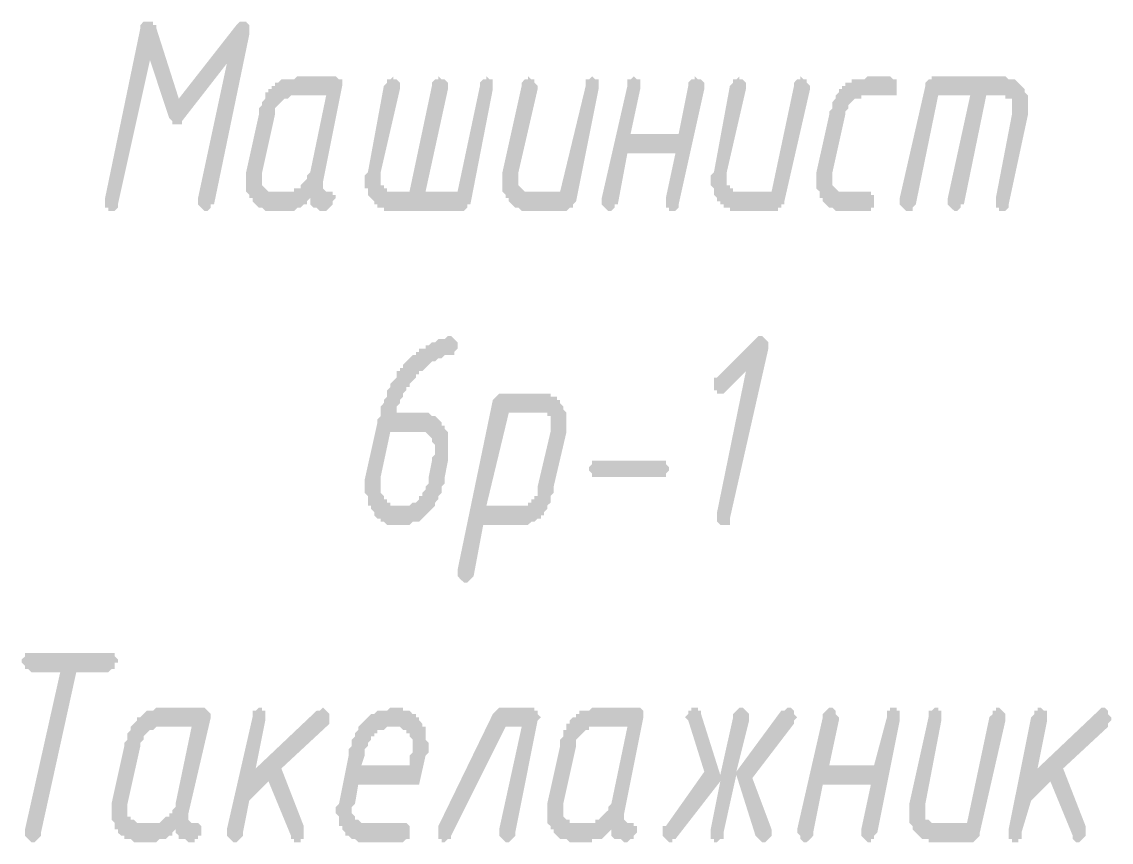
# Model space of a CAD drawing. Header units: millimetres. Extents: x 2279 to 5236, y 896 to 2828.
# Drawn here: x 5089.71 to 5104.11, y 1854.13 to 1864.97 of the extents above; entities that cross this region are included whole.
import ezdxf

# ---------------------------------------------------------------- set-up
doc = ezdxf.new("R2010")
doc.units = ezdxf.units.MM
doc.layers.add('PDF _!!ТОНКАЯ', color=7, linetype='Continuous')

msp = doc.modelspace()

# ---------------------------------------------------------------- hatches: boundary and pattern name
at = {"layer": 'PDF _!!ТОНКАЯ', "transparency": 33554559}
for points in [[(5091.408, 1864.463), (5090.984, 1862.557), (5090.984, 1862.557), (5090.984, 1862.515), (5090.942, 1862.473), (5090.942, 1862.473), (5090.9, 1862.473), (5090.857, 1862.473), (5090.857, 1862.515), (5090.815, 1862.515), (5090.815, 1862.557), (5090.815, 1862.6), (5090.815, 1862.6), (5090.815, 1862.642), (5090.815, 1862.642), (5091.281, 1864.886), (5091.281, 1864.928), (5091.323, 1864.971), (5091.323, 1864.971), (5091.365, 1864.971), (5091.365, 1864.971), (5091.408, 1864.971), (5091.45, 1864.971), (5091.45, 1864.928), (5091.492, 1864.928), (5091.492, 1864.886), (5091.789, 1863.955), (5092.551, 1864.928), (5092.593, 1864.971), (5092.593, 1864.971), (5092.636, 1864.971), (5092.678, 1864.971), (5092.678, 1864.971), (5092.72, 1864.928), (5092.72, 1864.928), (5092.72, 1864.886), (5092.72, 1864.844), (5092.72, 1864.801), (5092.72, 1864.801), (5092.254, 1862.557), (5092.212, 1862.557), (5092.212, 1862.515), (5092.17, 1862.473), (5092.17, 1862.473), (5092.127, 1862.473), (5092.127, 1862.473), (5092.085, 1862.515), (5092.085, 1862.515), (5092.043, 1862.557), (5092.043, 1862.6), (5092.043, 1862.6), (5092.043, 1862.642), (5092.043, 1862.642), (5092.424, 1864.42), (5091.831, 1863.658), (5091.831, 1863.616), (5091.789, 1863.616), (5091.746, 1863.616), (5091.746, 1863.616), (5091.704, 1863.616), (5091.704, 1863.658), (5091.662, 1863.7)], [(5095.641, 1862.557), (5095.599, 1862.557), (5095.599, 1862.515), (5095.599, 1862.515), (5095.557, 1862.473), (5095.557, 1862.473), (5095.514, 1862.473), (5094.583, 1862.473), (5094.541, 1862.473), (5094.498, 1862.473), (5094.498, 1862.515), (5094.456, 1862.515), (5094.414, 1862.515), (5094.414, 1862.557), (5094.371, 1862.557), (5094.371, 1862.6), (5094.371, 1862.6), (5094.329, 1862.642), (5094.329, 1862.642), (5094.287, 1862.684), (5094.287, 1862.727), (5094.287, 1862.769), (5094.244, 1862.769), (5094.244, 1862.811), (5094.244, 1862.854), (5094.244, 1862.896), (5094.244, 1862.896), (5094.244, 1862.938), (5094.287, 1862.981), (5094.498, 1864.124), (5094.541, 1864.166), (5094.541, 1864.209), (5094.583, 1864.209), (5094.583, 1864.209), (5094.625, 1864.251), (5094.625, 1864.209), (5094.668, 1864.209), (5094.668, 1864.209), (5094.71, 1864.166), (5094.71, 1864.124), (5094.71, 1864.124), (5094.71, 1864.082), (5094.71, 1864.082), (5094.456, 1862.981), (5094.456, 1862.938), (5094.456, 1862.896), (5094.456, 1862.896), (5094.456, 1862.854), (5094.456, 1862.811), (5094.498, 1862.811), (5094.498, 1862.769), (5094.541, 1862.769), (5094.541, 1862.727), (5094.583, 1862.727), (5094.625, 1862.727), (5094.625, 1862.727), (5094.837, 1862.727), (5095.133, 1864.124), (5095.133, 1864.166), (5095.176, 1864.209), (5095.176, 1864.209), (5095.218, 1864.209), (5095.218, 1864.251), (5095.26, 1864.209), (5095.303, 1864.209), (5095.303, 1864.209), (5095.345, 1864.166), (5095.345, 1864.124), (5095.345, 1864.124), (5095.345, 1864.082), (5095.345, 1864.082), (5095.049, 1862.727), (5095.472, 1862.727), (5095.768, 1864.124), (5095.768, 1864.166), (5095.811, 1864.209), (5095.811, 1864.209), (5095.853, 1864.209), (5095.853, 1864.251), (5095.895, 1864.209), (5095.895, 1864.209), (5095.938, 1864.209), (5095.938, 1864.166), (5095.938, 1864.124), (5095.938, 1864.124), (5095.938, 1864.082), (5095.938, 1864.082)], [(5097.165, 1864.124), (5097.165, 1864.166), (5097.165, 1864.209), (5097.208, 1864.209), (5097.208, 1864.209), (5097.25, 1864.251), (5097.292, 1864.209), (5097.292, 1864.209), (5097.335, 1864.209), (5097.335, 1864.166), (5097.335, 1864.124), (5097.335, 1864.124), (5097.335, 1864.082), (5097.335, 1864.082), (5097.038, 1862.6), (5096.996, 1862.557), (5096.996, 1862.557), (5096.996, 1862.515), (5096.954, 1862.515), (5096.911, 1862.473), (5096.911, 1862.473), (5096.911, 1862.473), (5096.361, 1862.473), (5096.361, 1862.473), (5096.319, 1862.473), (5096.276, 1862.515), (5096.276, 1862.515), (5096.234, 1862.515), (5096.192, 1862.557), (5096.192, 1862.557), (5096.149, 1862.6), (5096.149, 1862.6), (5096.149, 1862.642), (5096.107, 1862.642), (5096.107, 1862.684), (5096.065, 1862.727), (5096.065, 1862.769), (5096.065, 1862.811), (5096.065, 1862.811), (5096.065, 1862.854), (5096.065, 1862.896), (5096.065, 1862.896), (5096.065, 1862.938), (5096.065, 1862.981), (5096.319, 1864.124), (5096.319, 1864.166), (5096.361, 1864.209), (5096.361, 1864.209), (5096.403, 1864.209), (5096.403, 1864.251), (5096.446, 1864.209), (5096.488, 1864.209), (5096.488, 1864.209), (5096.488, 1864.166), (5096.53, 1864.124), (5096.53, 1864.124), (5096.53, 1864.082), (5096.53, 1864.082), (5096.276, 1862.981), (5096.276, 1862.938), (5096.276, 1862.896), (5096.276, 1862.896), (5096.276, 1862.854), (5096.276, 1862.811), (5096.276, 1862.811), (5096.319, 1862.769), (5096.319, 1862.769), (5096.361, 1862.727), (5096.361, 1862.727), (5096.403, 1862.727), (5096.446, 1862.727), (5096.827, 1862.727)], [(5098.351, 1863.235), (5097.716, 1863.235), (5097.589, 1862.557), (5097.546, 1862.557), (5097.546, 1862.515), (5097.504, 1862.473), (5097.504, 1862.473), (5097.462, 1862.473), (5097.462, 1862.473), (5097.419, 1862.515), (5097.419, 1862.515), (5097.377, 1862.557), (5097.377, 1862.6), (5097.377, 1862.6), (5097.377, 1862.642), (5097.377, 1862.642), (5097.716, 1864.124), (5097.716, 1864.166), (5097.716, 1864.209), (5097.758, 1864.209), (5097.758, 1864.209), (5097.8, 1864.251), (5097.843, 1864.209), (5097.843, 1864.209), (5097.885, 1864.209), (5097.885, 1864.166), (5097.885, 1864.124), (5097.885, 1864.124), (5097.885, 1864.082), (5097.885, 1864.082), (5097.758, 1863.489), (5098.393, 1863.489), (5098.52, 1864.124), (5098.52, 1864.166), (5098.562, 1864.209), (5098.562, 1864.209), (5098.605, 1864.209), (5098.605, 1864.251), (5098.647, 1864.209), (5098.689, 1864.209), (5098.689, 1864.209), (5098.732, 1864.166), (5098.732, 1864.124), (5098.732, 1864.124), (5098.732, 1864.082), (5098.732, 1864.082), (5098.393, 1862.557), (5098.393, 1862.557), (5098.393, 1862.515), (5098.351, 1862.473), (5098.308, 1862.473), (5098.308, 1862.473), (5098.266, 1862.473), (5098.266, 1862.515), (5098.224, 1862.515), (5098.224, 1862.557), (5098.224, 1862.6), (5098.224, 1862.6), (5098.224, 1862.642), (5098.224, 1862.642)], [(5099.917, 1864.124), (5099.917, 1864.166), (5099.959, 1864.209), (5099.959, 1864.209), (5100.002, 1864.209), (5100.002, 1864.251), (5100.044, 1864.209), (5100.086, 1864.209), (5100.086, 1864.209), (5100.086, 1864.166), (5100.129, 1864.124), (5100.129, 1864.124), (5100.129, 1864.082), (5100.129, 1864.082), (5099.79, 1862.6), (5099.79, 1862.557), (5099.748, 1862.557), (5099.748, 1862.515), (5099.705, 1862.515), (5099.705, 1862.473), (5099.663, 1862.473), (5099.663, 1862.473), (5099.155, 1862.473), (5099.113, 1862.473), (5099.07, 1862.473), (5099.07, 1862.515), (5099.028, 1862.515), (5098.986, 1862.515), (5098.986, 1862.557), (5098.943, 1862.557), (5098.943, 1862.6), (5098.901, 1862.6), (5098.901, 1862.642), (5098.901, 1862.642), (5098.859, 1862.684), (5098.859, 1862.727), (5098.859, 1862.769), (5098.816, 1862.811), (5098.816, 1862.811), (5098.816, 1862.854), (5098.816, 1862.896), (5098.816, 1862.896), (5098.816, 1862.938), (5098.859, 1862.981), (5099.07, 1864.124), (5099.113, 1864.166), (5099.113, 1864.209), (5099.155, 1864.209), (5099.155, 1864.209), (5099.197, 1864.251), (5099.197, 1864.209), (5099.24, 1864.209), (5099.24, 1864.209), (5099.282, 1864.166), (5099.282, 1864.124), (5099.282, 1864.124), (5099.282, 1864.082), (5099.282, 1864.082), (5099.028, 1862.981), (5099.028, 1862.938), (5099.028, 1862.896), (5099.028, 1862.896), (5099.028, 1862.854), (5099.028, 1862.811), (5099.07, 1862.811), (5099.07, 1862.769), (5099.113, 1862.769), (5099.113, 1862.727), (5099.155, 1862.727), (5099.197, 1862.727), (5099.197, 1862.727), (5099.621, 1862.727)], [(5100.848, 1862.473), (5100.51, 1862.473), (5100.51, 1862.473), (5100.467, 1862.473), (5100.425, 1862.515), (5100.425, 1862.515), (5100.383, 1862.515), (5100.34, 1862.557), (5100.34, 1862.557), (5100.298, 1862.6), (5100.298, 1862.6), (5100.298, 1862.642), (5100.256, 1862.642), (5100.256, 1862.684), (5100.256, 1862.727), (5100.213, 1862.769), (5100.213, 1862.811), (5100.213, 1862.811), (5100.213, 1862.854), (5100.213, 1862.896), (5100.213, 1862.896), (5100.213, 1862.938), (5100.213, 1862.981), (5100.383, 1863.743), (5100.383, 1863.785), (5100.425, 1863.828), (5100.425, 1863.87), (5100.425, 1863.912), (5100.425, 1863.912), (5100.467, 1863.955), (5100.467, 1863.997), (5100.51, 1864.039), (5100.51, 1864.039), (5100.51, 1864.082), (5100.552, 1864.082), (5100.552, 1864.124), (5100.552, 1864.124), (5100.594, 1864.124), (5100.594, 1864.166), (5100.637, 1864.166), (5100.679, 1864.166), (5100.679, 1864.209), (5100.721, 1864.209), (5100.764, 1864.209), (5100.764, 1864.209), (5100.806, 1864.209), (5100.848, 1864.209), (5100.891, 1864.251), (5100.891, 1864.251), (5101.187, 1864.251), (5101.229, 1864.209), (5101.229, 1864.209), (5101.272, 1864.209), (5101.272, 1864.166), (5101.272, 1864.124), (5101.272, 1864.124), (5101.272, 1864.082), (5101.272, 1864.039), (5101.272, 1863.997), (5101.229, 1863.997), (5101.229, 1863.997), (5101.187, 1863.997), (5100.848, 1863.997), (5100.806, 1863.997), (5100.806, 1863.955), (5100.764, 1863.955), (5100.721, 1863.955), (5100.721, 1863.955), (5100.679, 1863.912), (5100.679, 1863.912), (5100.637, 1863.87), (5100.637, 1863.87), (5100.637, 1863.828), (5100.594, 1863.785), (5100.594, 1863.743), (5100.594, 1863.743), (5100.425, 1862.981), (5100.425, 1862.938), (5100.425, 1862.896), (5100.425, 1862.896), (5100.425, 1862.854), (5100.425, 1862.811), (5100.425, 1862.811), (5100.467, 1862.769), (5100.467, 1862.769), (5100.51, 1862.727), (5100.51, 1862.727), (5100.552, 1862.727), (5100.594, 1862.727), (5100.848, 1862.727), (5100.891, 1862.727), (5100.933, 1862.727), (5100.933, 1862.684), (5100.975, 1862.684), (5100.975, 1862.642), (5100.975, 1862.6), (5100.975, 1862.557), (5100.975, 1862.515), (5100.933, 1862.515), (5100.933, 1862.473), (5100.891, 1862.473), (5100.848, 1862.473)], [(5101.653, 1864.124), (5101.653, 1864.166), (5101.695, 1864.209), (5101.695, 1864.209), (5101.737, 1864.209), (5101.737, 1864.251), (5102.711, 1864.251), (5102.753, 1864.209), (5102.753, 1864.209), (5102.796, 1864.209), (5102.838, 1864.209), (5102.838, 1864.209), (5102.881, 1864.166), (5102.881, 1864.166), (5102.923, 1864.124), (5102.923, 1864.124), (5102.965, 1864.082), (5102.965, 1864.039), (5102.965, 1864.039), (5103.008, 1863.997), (5103.008, 1863.955), (5103.008, 1863.912), (5103.008, 1863.87), (5103.008, 1863.828), (5103.008, 1863.828), (5103.008, 1863.785), (5103.008, 1863.743), (5103.008, 1863.743), (5102.753, 1862.557), (5102.753, 1862.557), (5102.753, 1862.515), (5102.711, 1862.473), (5102.669, 1862.473), (5102.669, 1862.473), (5102.626, 1862.473), (5102.626, 1862.515), (5102.584, 1862.515), (5102.584, 1862.557), (5102.584, 1862.6), (5102.584, 1862.6), (5102.584, 1862.642), (5102.584, 1862.642), (5102.796, 1863.743), (5102.796, 1863.785), (5102.796, 1863.828), (5102.796, 1863.828), (5102.796, 1863.87), (5102.796, 1863.87), (5102.796, 1863.912), (5102.796, 1863.955), (5102.753, 1863.955), (5102.711, 1863.955), (5102.711, 1863.997), (5102.669, 1863.997), (5102.669, 1863.997), (5102.457, 1863.997), (5102.161, 1862.557), (5102.118, 1862.557), (5102.118, 1862.515), (5102.076, 1862.473), (5102.076, 1862.473), (5102.034, 1862.473), (5102.034, 1862.473), (5101.991, 1862.515), (5101.991, 1862.515), (5101.949, 1862.557), (5101.949, 1862.6), (5101.949, 1862.6), (5101.949, 1862.642), (5101.949, 1862.642), (5102.245, 1863.997), (5101.822, 1863.997), (5101.526, 1862.557), (5101.526, 1862.557), (5101.483, 1862.515), (5101.483, 1862.473), (5101.441, 1862.473), (5101.441, 1862.473), (5101.399, 1862.473), (5101.356, 1862.515), (5101.356, 1862.515), (5101.314, 1862.557), (5101.314, 1862.6), (5101.314, 1862.6), (5101.314, 1862.642), (5101.314, 1862.642)], [(5099.282, 1860.356), (5099.028, 1860.102), (5098.986, 1860.06), (5098.943, 1860.06), (5098.943, 1860.06), (5098.901, 1860.06), (5098.901, 1860.102), (5098.859, 1860.102), (5098.859, 1860.144), (5098.859, 1860.187), (5098.859, 1860.187), (5098.859, 1860.229), (5098.859, 1860.271), (5098.901, 1860.271), (5099.409, 1860.779), (5099.451, 1860.822), (5099.451, 1860.822), (5099.451, 1860.822), (5099.494, 1860.822), (5099.536, 1860.779), (5099.536, 1860.779), (5099.578, 1860.737), (5099.578, 1860.737), (5099.578, 1860.695), (5099.578, 1860.652), (5099.578, 1860.652), (5099.07, 1858.409), (5099.07, 1858.366), (5099.07, 1858.324), (5099.028, 1858.324), (5098.986, 1858.324), (5098.986, 1858.324), (5098.943, 1858.324), (5098.943, 1858.324), (5098.901, 1858.366), (5098.901, 1858.366), (5098.901, 1858.409), (5098.901, 1858.451), (5098.901, 1858.493), (5098.901, 1858.493)], [(5098.139, 1858.959), (5097.335, 1858.959), (5097.292, 1858.959), (5097.25, 1858.959), (5097.25, 1858.959), (5097.25, 1859.001), (5097.208, 1859.044), (5097.208, 1859.044), (5097.208, 1859.086), (5097.25, 1859.128), (5097.25, 1859.171), (5097.292, 1859.171), (5097.292, 1859.171), (5097.335, 1859.171), (5098.139, 1859.171), (5098.181, 1859.171), (5098.224, 1859.171), (5098.224, 1859.171), (5098.224, 1859.128), (5098.266, 1859.086), (5098.266, 1859.044), (5098.266, 1859.044), (5098.224, 1859.001), (5098.224, 1858.959), (5098.224, 1858.959), (5098.181, 1858.959), (5098.139, 1858.959)], [(5090.434, 1856.377), (5089.968, 1854.26), (5089.968, 1854.218), (5089.926, 1854.175), (5089.926, 1854.175), (5089.884, 1854.133), (5089.884, 1854.133), (5089.841, 1854.133), (5089.799, 1854.175), (5089.799, 1854.175), (5089.757, 1854.218), (5089.757, 1854.26), (5089.757, 1854.26), (5089.757, 1854.302), (5089.757, 1854.302), (5090.222, 1856.377), (5089.841, 1856.377), (5089.799, 1856.419), (5089.757, 1856.419), (5089.757, 1856.419), (5089.757, 1856.461), (5089.714, 1856.504), (5089.714, 1856.504), (5089.714, 1856.546), (5089.757, 1856.588), (5089.757, 1856.631), (5089.757, 1856.631), (5089.799, 1856.631), (5089.841, 1856.631), (5090.857, 1856.631), (5090.9, 1856.631), (5090.942, 1856.631), (5090.942, 1856.631), (5090.942, 1856.588), (5090.984, 1856.546), (5090.984, 1856.504), (5090.942, 1856.504), (5090.942, 1856.461), (5090.942, 1856.419), (5090.9, 1856.419), (5090.9, 1856.419), (5090.857, 1856.377)], [(5092.974, 1854.937), (5092.72, 1854.683), (5092.636, 1854.26), (5092.636, 1854.218), (5092.593, 1854.175), (5092.593, 1854.175), (5092.551, 1854.133), (5092.551, 1854.133), (5092.509, 1854.133), (5092.466, 1854.175), (5092.466, 1854.175), (5092.424, 1854.218), (5092.424, 1854.26), (5092.424, 1854.26), (5092.424, 1854.302), (5092.424, 1854.302), (5092.763, 1855.784), (5092.763, 1855.826), (5092.763, 1855.869), (5092.805, 1855.869), (5092.847, 1855.911), (5092.847, 1855.911), (5092.89, 1855.911), (5092.89, 1855.869), (5092.932, 1855.869), (5092.932, 1855.826), (5092.932, 1855.826), (5092.932, 1855.784), (5092.932, 1855.742), (5092.932, 1855.742), (5092.805, 1855.107), (5093.609, 1855.869), (5093.652, 1855.869), (5093.694, 1855.911), (5093.694, 1855.911), (5093.694, 1855.911), (5093.736, 1855.869), (5093.736, 1855.869), (5093.779, 1855.826), (5093.779, 1855.784), (5093.779, 1855.784), (5093.779, 1855.742), (5093.779, 1855.699), (5093.736, 1855.657), (5093.736, 1855.657), (5093.144, 1855.107), (5093.44, 1854.345), (5093.44, 1854.302), (5093.44, 1854.26), (5093.44, 1854.218), (5093.44, 1854.218), (5093.44, 1854.175), (5093.398, 1854.175), (5093.398, 1854.133), (5093.355, 1854.133), (5093.313, 1854.133), (5093.313, 1854.175), (5093.271, 1854.175), (5093.271, 1854.218)], [(5096.446, 1855.911), (5096.488, 1855.911), (5096.488, 1855.869), (5096.53, 1855.869), (5096.53, 1855.826), (5096.53, 1855.826), (5096.573, 1855.784), (5096.53, 1855.742), (5096.53, 1855.742), (5096.234, 1854.26), (5096.234, 1854.218), (5096.192, 1854.175), (5096.192, 1854.175), (5096.149, 1854.133), (5096.149, 1854.133), (5096.107, 1854.133), (5096.065, 1854.175), (5096.065, 1854.175), (5096.022, 1854.218), (5096.022, 1854.26), (5096.022, 1854.26), (5096.022, 1854.302), (5096.022, 1854.302), (5096.319, 1855.657), (5096.107, 1855.657), (5095.387, 1854.218), (5095.387, 1854.175), (5095.345, 1854.175), (5095.303, 1854.133), (5095.303, 1854.133), (5095.26, 1854.133), (5095.26, 1854.175), (5095.218, 1854.175), (5095.218, 1854.218), (5095.218, 1854.218), (5095.218, 1854.26), (5095.218, 1854.302), (5095.218, 1854.345), (5095.938, 1855.826), (5095.98, 1855.869), (5095.98, 1855.869), (5096.022, 1855.911), (5096.022, 1855.911)], [(5099.155, 1855.022), (5098.986, 1854.26), (5098.986, 1854.218), (5098.986, 1854.175), (5098.943, 1854.175), (5098.901, 1854.133), (5098.901, 1854.133), (5098.859, 1854.133), (5098.859, 1854.175), (5098.816, 1854.175), (5098.816, 1854.218), (5098.816, 1854.26), (5098.816, 1854.26), (5098.816, 1854.302), (5098.816, 1854.302), (5098.943, 1854.937), (5098.351, 1854.175), (5098.308, 1854.175), (5098.308, 1854.133), (5098.266, 1854.133), (5098.266, 1854.133), (5098.224, 1854.175), (5098.224, 1854.175), (5098.181, 1854.218), (5098.181, 1854.26), (5098.181, 1854.26), (5098.181, 1854.302), (5098.181, 1854.345), (5098.224, 1854.345), (5098.732, 1855.064), (5098.52, 1855.742), (5098.52, 1855.742), (5098.478, 1855.784), (5098.52, 1855.826), (5098.52, 1855.826), (5098.52, 1855.869), (5098.562, 1855.869), (5098.562, 1855.911), (5098.605, 1855.911), (5098.647, 1855.911), (5098.647, 1855.869), (5098.689, 1855.869), (5098.689, 1855.826), (5098.689, 1855.826), (5098.943, 1855.022), (5099.113, 1855.784), (5099.113, 1855.826), (5099.155, 1855.869), (5099.155, 1855.869), (5099.197, 1855.911), (5099.197, 1855.911), (5099.24, 1855.911), (5099.282, 1855.869), (5099.282, 1855.869), (5099.324, 1855.826), (5099.324, 1855.826), (5099.324, 1855.784), (5099.324, 1855.742), (5099.324, 1855.742), (5099.155, 1855.064), (5099.748, 1855.869), (5099.79, 1855.869), (5099.832, 1855.911), (5099.832, 1855.911), (5099.875, 1855.911), (5099.917, 1855.869), (5099.917, 1855.869), (5099.917, 1855.826), (5099.959, 1855.784), (5099.959, 1855.784), (5099.917, 1855.742), (5099.917, 1855.699), (5099.917, 1855.699), (5099.367, 1854.98), (5099.621, 1854.302), (5099.621, 1854.302), (5099.621, 1854.26), (5099.621, 1854.218), (5099.621, 1854.218), (5099.578, 1854.175), (5099.578, 1854.175), (5099.536, 1854.133), (5099.536, 1854.133), (5099.494, 1854.133), (5099.451, 1854.175), (5099.451, 1854.175), (5099.409, 1854.218), (5099.409, 1854.218)], [(5100.933, 1854.895), (5100.298, 1854.895), (5100.171, 1854.26), (5100.171, 1854.218), (5100.129, 1854.175), (5100.129, 1854.175), (5100.086, 1854.133), (5100.086, 1854.133), (5100.044, 1854.133), (5100.002, 1854.175), (5100.002, 1854.175), (5100.002, 1854.218), (5099.959, 1854.26), (5099.959, 1854.26), (5099.959, 1854.302), (5099.959, 1854.302), (5100.298, 1855.784), (5100.298, 1855.826), (5100.34, 1855.869), (5100.34, 1855.869), (5100.383, 1855.911), (5100.383, 1855.911), (5100.425, 1855.911), (5100.467, 1855.869), (5100.467, 1855.869), (5100.467, 1855.826), (5100.51, 1855.784), (5100.51, 1855.784), (5100.51, 1855.742), (5100.51, 1855.742), (5100.383, 1855.149), (5100.975, 1855.149), (5101.145, 1855.784), (5101.145, 1855.826), (5101.145, 1855.869), (5101.187, 1855.869), (5101.187, 1855.911), (5101.229, 1855.911), (5101.272, 1855.911), (5101.272, 1855.869), (5101.314, 1855.869), (5101.314, 1855.826), (5101.314, 1855.826), (5101.314, 1855.784), (5101.314, 1855.742), (5101.314, 1855.742), (5101.018, 1854.26), (5100.975, 1854.218), (5100.975, 1854.175), (5100.933, 1854.175), (5100.933, 1854.133), (5100.891, 1854.133), (5100.891, 1854.133), (5100.848, 1854.175), (5100.848, 1854.175), (5100.806, 1854.218), (5100.806, 1854.26), (5100.806, 1854.26), (5100.806, 1854.302), (5100.806, 1854.302)], [(5102.499, 1855.784), (5102.542, 1855.826), (5102.542, 1855.869), (5102.584, 1855.869), (5102.584, 1855.911), (5102.626, 1855.911), (5102.626, 1855.911), (5102.669, 1855.869), (5102.669, 1855.869), (5102.711, 1855.826), (5102.711, 1855.826), (5102.711, 1855.784), (5102.711, 1855.742), (5102.711, 1855.742), (5102.372, 1854.26), (5102.372, 1854.218), (5102.372, 1854.218), (5102.33, 1854.175), (5102.33, 1854.175), (5102.288, 1854.133), (5102.245, 1854.133), (5102.245, 1854.133), (5101.737, 1854.133), (5101.695, 1854.133), (5101.695, 1854.175), (5101.653, 1854.175), (5101.61, 1854.175), (5101.61, 1854.175), (5101.568, 1854.218), (5101.568, 1854.218), (5101.526, 1854.26), (5101.526, 1854.26), (5101.483, 1854.302), (5101.483, 1854.345), (5101.483, 1854.345), (5101.441, 1854.387), (5101.441, 1854.429), (5101.441, 1854.472), (5101.441, 1854.514), (5101.441, 1854.514), (5101.441, 1854.556), (5101.441, 1854.599), (5101.441, 1854.641), (5101.441, 1854.641), (5101.695, 1855.784), (5101.695, 1855.826), (5101.695, 1855.869), (5101.737, 1855.869), (5101.78, 1855.911), (5101.78, 1855.911), (5101.822, 1855.911), (5101.822, 1855.869), (5101.864, 1855.869), (5101.864, 1855.826), (5101.864, 1855.826), (5101.864, 1855.784), (5101.864, 1855.742), (5101.864, 1855.742), (5101.653, 1854.641), (5101.653, 1854.599), (5101.653, 1854.556), (5101.653, 1854.556), (5101.653, 1854.514), (5101.653, 1854.472), (5101.653, 1854.472), (5101.653, 1854.429), (5101.695, 1854.429), (5101.695, 1854.429), (5101.737, 1854.387), (5101.78, 1854.387), (5101.78, 1854.387), (5102.203, 1854.387)], [(5103.304, 1854.937), (5103.05, 1854.683), (5102.923, 1854.26), (5102.923, 1854.218), (5102.923, 1854.175), (5102.881, 1854.175), (5102.881, 1854.133), (5102.838, 1854.133), (5102.796, 1854.133), (5102.796, 1854.175), (5102.753, 1854.175), (5102.753, 1854.218), (5102.753, 1854.26), (5102.753, 1854.26), (5102.753, 1854.302), (5102.753, 1854.302), (5103.05, 1855.784), (5103.092, 1855.826), (5103.092, 1855.869), (5103.135, 1855.869), (5103.135, 1855.911), (5103.177, 1855.911), (5103.177, 1855.911), (5103.219, 1855.869), (5103.262, 1855.869), (5103.262, 1855.826), (5103.262, 1855.826), (5103.262, 1855.784), (5103.262, 1855.742), (5103.262, 1855.742), (5103.135, 1855.107), (5103.939, 1855.869), (5103.939, 1855.869), (5103.981, 1855.911), (5103.981, 1855.911), (5104.024, 1855.911), (5104.066, 1855.869), (5104.066, 1855.869), (5104.066, 1855.826), (5104.108, 1855.784), (5104.108, 1855.784), (5104.108, 1855.742), (5104.066, 1855.699), (5104.066, 1855.657), (5104.066, 1855.657), (5103.473, 1855.107), (5103.77, 1854.345), (5103.77, 1854.302), (5103.77, 1854.26), (5103.77, 1854.218), (5103.77, 1854.218), (5103.727, 1854.175), (5103.727, 1854.175), (5103.685, 1854.133), (5103.685, 1854.133), (5103.643, 1854.133), (5103.6, 1854.175), (5103.6, 1854.175), (5103.6, 1854.218)]]:
    msp.add_hatch(color=256, dxfattribs=at).paths.add_polyline_path(points)
h = msp.add_hatch(color=256, dxfattribs=at)
h.paths.add_polyline_path([(5093.059, 1862.727), (5093.228, 1862.727), (5093.271, 1862.727), (5093.313, 1862.727), (5093.313, 1862.769), (5093.355, 1862.769), (5093.398, 1862.769), (5093.398, 1862.811), (5093.44, 1862.854), (5093.44, 1862.854), (5093.482, 1862.896), (5093.482, 1862.938), (5093.482, 1862.938), (5093.525, 1862.981), (5093.736, 1863.997), (5093.313, 1863.997), (5093.271, 1863.997), (5093.228, 1863.955), (5093.228, 1863.955), (5093.186, 1863.955), (5093.186, 1863.955), (5093.144, 1863.912), (5093.144, 1863.912), (5093.101, 1863.87), (5093.101, 1863.87), (5093.059, 1863.828), (5093.059, 1863.785), (5093.059, 1863.743), (5093.059, 1863.743), (5092.89, 1862.981), (5092.89, 1862.938), (5092.89, 1862.896), (5092.89, 1862.896), (5092.89, 1862.854), (5092.89, 1862.811), (5092.89, 1862.811), (5092.932, 1862.769), (5092.932, 1862.769), (5092.974, 1862.727), (5092.974, 1862.727), (5093.017, 1862.727), (5093.059, 1862.727)], flags=0)
h.paths.add_polyline_path([(5092.974, 1862.473), (5092.974, 1862.473), (5092.932, 1862.473), (5092.89, 1862.515), (5092.847, 1862.515), (5092.847, 1862.515), (5092.805, 1862.557), (5092.805, 1862.557), (5092.763, 1862.6), (5092.763, 1862.6), (5092.763, 1862.642), (5092.72, 1862.642), (5092.72, 1862.684), (5092.678, 1862.727), (5092.678, 1862.769), (5092.678, 1862.769), (5092.678, 1862.811), (5092.678, 1862.854), (5092.678, 1862.854), (5092.678, 1862.896), (5092.678, 1862.938), (5092.678, 1862.981), (5092.847, 1863.743), (5092.847, 1863.785), (5092.847, 1863.828), (5092.89, 1863.87), (5092.89, 1863.912), (5092.89, 1863.912), (5092.932, 1863.955), (5092.932, 1863.997), (5092.932, 1864.039), (5092.974, 1864.039), (5092.974, 1864.082), (5093.017, 1864.082), (5093.017, 1864.124), (5093.017, 1864.124), (5093.059, 1864.124), (5093.059, 1864.166), (5093.101, 1864.166), (5093.101, 1864.166), (5093.144, 1864.209), (5093.186, 1864.209), (5093.186, 1864.209), (5093.228, 1864.209), (5093.271, 1864.209), (5093.313, 1864.209), (5093.355, 1864.251), (5093.355, 1864.251), (5093.863, 1864.251), (5093.906, 1864.209), (5093.948, 1864.209), (5093.948, 1864.209), (5093.948, 1864.166), (5093.948, 1864.124), (5093.948, 1864.124), (5093.694, 1862.854), (5093.694, 1862.811), (5093.694, 1862.811), (5093.694, 1862.769), (5093.694, 1862.769), (5093.736, 1862.727), (5093.736, 1862.727), (5093.779, 1862.727), (5093.779, 1862.727), (5093.821, 1862.727), (5093.821, 1862.684), (5093.863, 1862.684), (5093.863, 1862.642), (5093.821, 1862.6), (5093.821, 1862.557), (5093.821, 1862.557), (5093.779, 1862.515), (5093.779, 1862.515), (5093.736, 1862.473), (5093.736, 1862.473), (5093.694, 1862.473), (5093.694, 1862.473), (5093.652, 1862.473), (5093.609, 1862.515), (5093.567, 1862.515), (5093.567, 1862.515), (5093.525, 1862.557), (5093.525, 1862.557), (5093.525, 1862.6), (5093.525, 1862.642), (5093.482, 1862.6), (5093.482, 1862.557), (5093.44, 1862.557), (5093.44, 1862.557), (5093.398, 1862.515), (5093.355, 1862.515), (5093.355, 1862.515), (5093.313, 1862.473), (5093.271, 1862.473), (5093.228, 1862.473), (5093.228, 1862.473), (5093.186, 1862.473)], flags=0)
h = msp.add_hatch(color=256, dxfattribs=at)
h.paths.add_polyline_path([(5094.71, 1858.578), (5094.71, 1858.578), (5094.752, 1858.578), (5094.795, 1858.578), (5094.837, 1858.578), (5094.837, 1858.578), (5094.879, 1858.62), (5094.879, 1858.62), (5094.922, 1858.62), (5094.964, 1858.663), (5094.964, 1858.663), (5094.964, 1858.705), (5095.006, 1858.705), (5095.006, 1858.747), (5095.049, 1858.79), (5095.049, 1858.79), (5095.049, 1858.832), (5095.091, 1858.874), (5095.091, 1858.917), (5095.091, 1858.959), (5095.133, 1859.171), (5095.133, 1859.213), (5095.176, 1859.255), (5095.176, 1859.298), (5095.176, 1859.34), (5095.176, 1859.382), (5095.176, 1859.382), (5095.133, 1859.425), (5095.133, 1859.467), (5095.133, 1859.467), (5095.091, 1859.509), (5095.091, 1859.509), (5095.049, 1859.552), (5095.049, 1859.552), (5095.006, 1859.552), (5094.964, 1859.552), (5094.922, 1859.552), (5094.922, 1859.552), (5094.583, 1859.552), (5094.456, 1858.959), (5094.456, 1858.917), (5094.456, 1858.874), (5094.456, 1858.832), (5094.456, 1858.79), (5094.456, 1858.747), (5094.456, 1858.747), (5094.498, 1858.705), (5094.498, 1858.663), (5094.541, 1858.663), (5094.541, 1858.663), (5094.541, 1858.62), (5094.583, 1858.62), (5094.583, 1858.578), (5094.625, 1858.578), (5094.668, 1858.578), (5094.71, 1858.578), (5094.71, 1858.578)], flags=0)
h.paths.add_polyline_path([(5094.625, 1858.324), (5094.625, 1858.324), (5094.583, 1858.324), (5094.541, 1858.324), (5094.541, 1858.324), (5094.498, 1858.366), (5094.498, 1858.366), (5094.456, 1858.366), (5094.456, 1858.409), (5094.414, 1858.409), (5094.371, 1858.451), (5094.371, 1858.493), (5094.371, 1858.493), (5094.329, 1858.536), (5094.329, 1858.578), (5094.287, 1858.578), (5094.287, 1858.62), (5094.287, 1858.663), (5094.287, 1858.705), (5094.244, 1858.747), (5094.244, 1858.79), (5094.244, 1858.79), (5094.244, 1858.832), (5094.244, 1858.874), (5094.244, 1858.917), (5094.244, 1858.917), (5094.414, 1859.679), (5094.414, 1859.721), (5094.456, 1859.763), (5094.456, 1859.806), (5094.456, 1859.848), (5094.456, 1859.89), (5094.498, 1859.933), (5094.498, 1859.975), (5094.498, 1859.975), (5094.541, 1860.017), (5094.541, 1860.06), (5094.541, 1860.102), (5094.583, 1860.144), (5094.583, 1860.144), (5094.583, 1860.187), (5094.625, 1860.229), (5094.625, 1860.229), (5094.668, 1860.271), (5094.668, 1860.314), (5094.668, 1860.356), (5094.71, 1860.356), (5094.71, 1860.398), (5094.752, 1860.398), (5094.752, 1860.441), (5094.795, 1860.483), (5094.795, 1860.483), (5094.837, 1860.525), (5094.837, 1860.525), (5094.879, 1860.568), (5094.922, 1860.568), (5094.922, 1860.61), (5094.964, 1860.61), (5094.964, 1860.652), (5095.006, 1860.652), (5095.049, 1860.652), (5095.049, 1860.695), (5095.091, 1860.695), (5095.133, 1860.737), (5095.133, 1860.737), (5095.176, 1860.737), (5095.218, 1860.779), (5095.218, 1860.779), (5095.26, 1860.779), (5095.303, 1860.779), (5095.345, 1860.822), (5095.345, 1860.822), (5095.345, 1860.822), (5095.345, 1860.822), (5095.387, 1860.822), (5095.43, 1860.779), (5095.43, 1860.779), (5095.472, 1860.737), (5095.472, 1860.737), (5095.472, 1860.695), (5095.472, 1860.652), (5095.43, 1860.61), (5095.43, 1860.61), (5095.43, 1860.568), (5095.387, 1860.568), (5095.387, 1860.568), (5095.345, 1860.568), (5095.303, 1860.568), (5095.26, 1860.525), (5095.26, 1860.525), (5095.218, 1860.525), (5095.176, 1860.483), (5095.176, 1860.483), (5095.133, 1860.483), (5095.091, 1860.441), (5095.091, 1860.441), (5095.049, 1860.398), (5095.049, 1860.398), (5095.006, 1860.356), (5094.964, 1860.356), (5094.964, 1860.314), (5094.922, 1860.314), (5094.922, 1860.271), (5094.879, 1860.229), (5094.879, 1860.229), (5094.837, 1860.187), (5094.837, 1860.144), (5094.795, 1860.144), (5094.795, 1860.102), (5094.752, 1860.06), (5094.752, 1860.06), (5094.752, 1860.017), (5094.71, 1859.975), (5094.71, 1859.933), (5094.71, 1859.933), (5094.668, 1859.89), (5094.668, 1859.848), (5094.668, 1859.806), (5094.964, 1859.806), (5095.006, 1859.806), (5095.049, 1859.806), (5095.049, 1859.806), (5095.091, 1859.806), (5095.133, 1859.763), (5095.133, 1859.763), (5095.176, 1859.763), (5095.218, 1859.721), (5095.218, 1859.721), (5095.26, 1859.679), (5095.26, 1859.679), (5095.26, 1859.636), (5095.303, 1859.636), (5095.303, 1859.594), (5095.345, 1859.552), (5095.345, 1859.509), (5095.345, 1859.509), (5095.345, 1859.467), (5095.345, 1859.425), (5095.345, 1859.382), (5095.345, 1859.34), (5095.345, 1859.34), (5095.345, 1859.298), (5095.345, 1859.255), (5095.345, 1859.213), (5095.345, 1859.171), (5095.303, 1858.959), (5095.303, 1858.874), (5095.26, 1858.832), (5095.26, 1858.832), (5095.26, 1858.79), (5095.26, 1858.747), (5095.218, 1858.705), (5095.218, 1858.663), (5095.176, 1858.62), (5095.176, 1858.62), (5095.176, 1858.578), (5095.133, 1858.536), (5095.133, 1858.536), (5095.091, 1858.493), (5095.091, 1858.493), (5095.049, 1858.451), (5095.049, 1858.451), (5095.006, 1858.409), (5095.006, 1858.409), (5094.964, 1858.366), (5094.964, 1858.366), (5094.922, 1858.366), (5094.922, 1858.366), (5094.879, 1858.366), (5094.837, 1858.324), (5094.837, 1858.324), (5094.795, 1858.324), (5094.752, 1858.324), (5094.71, 1858.324), (5094.71, 1858.324), (5094.668, 1858.324), (5094.625, 1858.324)], flags=0)
h = msp.add_hatch(color=256, dxfattribs=at)
h.paths.add_polyline_path([(5095.938, 1859.975), (5095.98, 1860.017), (5095.98, 1860.017), (5096.022, 1860.06), (5096.022, 1860.06), (5096.065, 1860.06), (5096.615, 1860.06), (5096.615, 1860.06), (5096.657, 1860.06), (5096.7, 1860.06), (5096.7, 1860.017), (5096.742, 1860.017), (5096.784, 1860.017), (5096.784, 1859.975), (5096.827, 1859.975), (5096.827, 1859.933), (5096.827, 1859.933), (5096.869, 1859.89), (5096.869, 1859.848), (5096.911, 1859.806), (5096.911, 1859.806), (5096.911, 1859.763), (5096.911, 1859.721), (5096.911, 1859.679), (5096.911, 1859.679), (5096.911, 1859.636), (5096.911, 1859.594), (5096.911, 1859.552), (5096.742, 1858.832), (5096.742, 1858.79), (5096.742, 1858.747), (5096.7, 1858.705), (5096.7, 1858.663), (5096.7, 1858.62), (5096.657, 1858.578), (5096.657, 1858.536), (5096.657, 1858.536), (5096.615, 1858.493), (5096.615, 1858.451), (5096.573, 1858.451), (5096.573, 1858.409), (5096.53, 1858.409), (5096.53, 1858.409), (5096.488, 1858.366), (5096.488, 1858.366), (5096.446, 1858.366), (5096.403, 1858.324), (5096.403, 1858.324), (5096.361, 1858.324), (5096.319, 1858.324), (5096.276, 1858.324), (5096.234, 1858.324), (5096.234, 1858.324), (5095.811, 1858.324), (5095.684, 1857.647), (5095.641, 1857.604), (5095.641, 1857.604), (5095.599, 1857.562), (5095.599, 1857.562), (5095.557, 1857.562), (5095.557, 1857.562), (5095.514, 1857.604), (5095.514, 1857.604), (5095.472, 1857.647), (5095.472, 1857.647), (5095.472, 1857.689), (5095.472, 1857.731), (5095.472, 1857.731)], flags=0)
h.paths.add_polyline_path([(5096.149, 1859.806), (5095.853, 1858.578), (5096.276, 1858.578), (5096.319, 1858.578), (5096.361, 1858.578), (5096.361, 1858.578), (5096.403, 1858.578), (5096.403, 1858.62), (5096.446, 1858.62), (5096.446, 1858.663), (5096.488, 1858.663), (5096.488, 1858.705), (5096.53, 1858.705), (5096.53, 1858.747), (5096.53, 1858.79), (5096.53, 1858.832), (5096.7, 1859.552), (5096.7, 1859.594), (5096.7, 1859.636), (5096.7, 1859.636), (5096.7, 1859.679), (5096.7, 1859.721), (5096.7, 1859.763), (5096.657, 1859.763), (5096.657, 1859.806), (5096.615, 1859.806), (5096.615, 1859.806), (5096.573, 1859.806), (5096.53, 1859.806)], flags=0)
h = msp.add_hatch(color=256, dxfattribs=at)
h.paths.add_polyline_path([(5091.281, 1854.387), (5091.492, 1854.387), (5091.492, 1854.387), (5091.535, 1854.387), (5091.577, 1854.429), (5091.577, 1854.429), (5091.619, 1854.472), (5091.662, 1854.472), (5091.662, 1854.514), (5091.704, 1854.514), (5091.704, 1854.556), (5091.746, 1854.599), (5091.746, 1854.641), (5091.746, 1854.641), (5091.958, 1855.657), (5091.535, 1855.657), (5091.492, 1855.657), (5091.492, 1855.657), (5091.45, 1855.615), (5091.408, 1855.615), (5091.408, 1855.615), (5091.365, 1855.572), (5091.365, 1855.572), (5091.323, 1855.53), (5091.323, 1855.53), (5091.323, 1855.488), (5091.281, 1855.445), (5091.281, 1855.403), (5091.281, 1855.403), (5091.111, 1854.641), (5091.111, 1854.599), (5091.111, 1854.556), (5091.111, 1854.556), (5091.111, 1854.514), (5091.111, 1854.472), (5091.154, 1854.472), (5091.154, 1854.429), (5091.154, 1854.429), (5091.196, 1854.429), (5091.238, 1854.387), (5091.238, 1854.387), (5091.281, 1854.387)], flags=0)
h.paths.add_polyline_path([(5091.238, 1854.133), (5091.196, 1854.133), (5091.154, 1854.175), (5091.154, 1854.175), (5091.111, 1854.175), (5091.069, 1854.175), (5091.069, 1854.218), (5091.027, 1854.218), (5090.984, 1854.26), (5090.984, 1854.26), (5090.984, 1854.302), (5090.942, 1854.302), (5090.942, 1854.345), (5090.942, 1854.387), (5090.9, 1854.429), (5090.9, 1854.472), (5090.9, 1854.514), (5090.9, 1854.514), (5090.9, 1854.556), (5090.9, 1854.599), (5090.9, 1854.599), (5090.9, 1854.641), (5091.069, 1855.403), (5091.069, 1855.445), (5091.111, 1855.488), (5091.111, 1855.53), (5091.111, 1855.572), (5091.154, 1855.615), (5091.154, 1855.615), (5091.154, 1855.657), (5091.196, 1855.699), (5091.196, 1855.699), (5091.238, 1855.742), (5091.238, 1855.784), (5091.238, 1855.784), (5091.238, 1855.784), (5091.281, 1855.784), (5091.323, 1855.826), (5091.323, 1855.826), (5091.365, 1855.869), (5091.365, 1855.869), (5091.408, 1855.869), (5091.45, 1855.869), (5091.45, 1855.869), (5091.492, 1855.911), (5091.535, 1855.911), (5091.577, 1855.911), (5091.619, 1855.911), (5092.127, 1855.911), (5092.127, 1855.911), (5092.17, 1855.869), (5092.17, 1855.869), (5092.212, 1855.826), (5092.212, 1855.784), (5092.212, 1855.784), (5091.916, 1854.514), (5091.916, 1854.472), (5091.916, 1854.472), (5091.916, 1854.472), (5091.916, 1854.429), (5091.958, 1854.387), (5092, 1854.387), (5092, 1854.387), (5092.043, 1854.387), (5092.043, 1854.387), (5092.085, 1854.345), (5092.085, 1854.345), (5092.085, 1854.302), (5092.085, 1854.26), (5092.085, 1854.218), (5092.043, 1854.218), (5092.043, 1854.175), (5092, 1854.175), (5092, 1854.133), (5091.958, 1854.133), (5091.958, 1854.133), (5091.916, 1854.133), (5091.873, 1854.175), (5091.831, 1854.175), (5091.831, 1854.175), (5091.789, 1854.175), (5091.789, 1854.218), (5091.746, 1854.26), (5091.746, 1854.26), (5091.746, 1854.302), (5091.704, 1854.26), (5091.704, 1854.26), (5091.704, 1854.218), (5091.662, 1854.218), (5091.619, 1854.175), (5091.619, 1854.175), (5091.577, 1854.175), (5091.535, 1854.175), (5091.535, 1854.175), (5091.492, 1854.133), (5091.45, 1854.133), (5091.408, 1854.133)], flags=0)
h = msp.add_hatch(color=256, dxfattribs=at)
h.paths.add_polyline_path([(5094.837, 1855.276), (5094.879, 1855.318), (5094.879, 1855.361), (5094.879, 1855.403), (5094.879, 1855.403), (5094.879, 1855.445), (5094.879, 1855.488), (5094.837, 1855.53), (5094.837, 1855.53), (5094.837, 1855.572), (5094.795, 1855.572), (5094.795, 1855.615), (5094.752, 1855.615), (5094.752, 1855.615), (5094.71, 1855.657), (5094.668, 1855.657), (5094.668, 1855.657), (5094.625, 1855.657), (5094.583, 1855.657), (5094.541, 1855.657), (5094.541, 1855.657), (5094.498, 1855.615), (5094.456, 1855.615), (5094.456, 1855.615), (5094.414, 1855.615), (5094.414, 1855.572), (5094.371, 1855.572), (5094.371, 1855.53), (5094.329, 1855.53), (5094.329, 1855.488), (5094.287, 1855.445), (5094.287, 1855.445), (5094.287, 1855.403), (5094.244, 1855.361), (5094.244, 1855.318), (5094.244, 1855.318), (5094.244, 1855.276), (5094.202, 1855.149), (5094.837, 1855.149)], flags=0)
h.paths.add_polyline_path([(5095.049, 1855.276), (5094.964, 1854.895), (5094.16, 1854.895), (5094.117, 1854.641), (5094.075, 1854.599), (5094.075, 1854.556), (5094.075, 1854.556), (5094.075, 1854.514), (5094.117, 1854.472), (5094.117, 1854.472), (5094.117, 1854.429), (5094.16, 1854.429), (5094.16, 1854.429), (5094.202, 1854.387), (5094.244, 1854.387), (5094.244, 1854.387), (5094.752, 1854.387), (5094.795, 1854.387), (5094.795, 1854.387), (5094.837, 1854.345), (5094.837, 1854.345), (5094.837, 1854.302), (5094.837, 1854.26), (5094.837, 1854.218), (5094.837, 1854.218), (5094.837, 1854.175), (5094.795, 1854.175), (5094.752, 1854.133), (5094.752, 1854.133), (5094.202, 1854.133), (5094.16, 1854.133), (5094.117, 1854.175), (5094.117, 1854.175), (5094.075, 1854.175), (5094.075, 1854.175), (5094.033, 1854.218), (5093.99, 1854.218), (5093.99, 1854.26), (5093.99, 1854.26), (5093.948, 1854.302), (5093.948, 1854.345), (5093.906, 1854.345), (5093.906, 1854.387), (5093.906, 1854.429), (5093.906, 1854.472), (5093.863, 1854.514), (5093.863, 1854.514), (5093.863, 1854.556), (5093.863, 1854.599), (5093.906, 1854.641), (5093.906, 1854.641), (5094.033, 1855.276), (5094.033, 1855.318), (5094.033, 1855.361), (5094.075, 1855.403), (5094.075, 1855.445), (5094.075, 1855.488), (5094.117, 1855.53), (5094.117, 1855.53), (5094.117, 1855.572), (5094.16, 1855.615), (5094.16, 1855.657), (5094.16, 1855.657), (5094.202, 1855.699), (5094.202, 1855.699), (5094.244, 1855.742), (5094.244, 1855.742), (5094.287, 1855.784), (5094.287, 1855.784), (5094.329, 1855.826), (5094.329, 1855.826), (5094.371, 1855.826), (5094.371, 1855.826), (5094.414, 1855.869), (5094.456, 1855.869), (5094.498, 1855.869), (5094.498, 1855.869), (5094.541, 1855.869), (5094.583, 1855.911), (5094.625, 1855.911), (5094.625, 1855.911), (5094.668, 1855.911), (5094.71, 1855.911), (5094.752, 1855.911), (5094.752, 1855.869), (5094.795, 1855.869), (5094.837, 1855.869), (5094.837, 1855.869), (5094.879, 1855.826), (5094.922, 1855.826), (5094.922, 1855.784), (5094.964, 1855.784), (5094.964, 1855.742), (5094.964, 1855.742), (5095.006, 1855.699), (5095.006, 1855.657), (5095.049, 1855.657), (5095.049, 1855.615), (5095.049, 1855.572), (5095.049, 1855.53), (5095.049, 1855.488), (5095.091, 1855.445), (5095.091, 1855.403), (5095.091, 1855.403), (5095.091, 1855.361), (5095.091, 1855.318), (5095.049, 1855.276), (5095.049, 1855.276)], flags=0)
h = msp.add_hatch(color=256, dxfattribs=at)
h.paths.add_polyline_path([(5097.038, 1854.387), (5097.25, 1854.387), (5097.25, 1854.387), (5097.292, 1854.387), (5097.292, 1854.429), (5097.335, 1854.429), (5097.377, 1854.472), (5097.377, 1854.472), (5097.419, 1854.514), (5097.419, 1854.514), (5097.462, 1854.556), (5097.462, 1854.599), (5097.504, 1854.641), (5097.504, 1854.641), (5097.716, 1855.657), (5097.292, 1855.657), (5097.25, 1855.657), (5097.208, 1855.657), (5097.208, 1855.615), (5097.165, 1855.615), (5097.165, 1855.615), (5097.123, 1855.572), (5097.123, 1855.572), (5097.081, 1855.53), (5097.081, 1855.53), (5097.038, 1855.488), (5097.038, 1855.445), (5097.038, 1855.403), (5097.038, 1855.403), (5096.869, 1854.641), (5096.869, 1854.599), (5096.869, 1854.556), (5096.869, 1854.556), (5096.869, 1854.514), (5096.869, 1854.472), (5096.869, 1854.472), (5096.911, 1854.429), (5096.911, 1854.429), (5096.954, 1854.429), (5096.954, 1854.387), (5096.996, 1854.387), (5097.038, 1854.387)], flags=0)
h.paths.add_polyline_path([(5096.954, 1854.133), (5096.954, 1854.133), (5096.911, 1854.175), (5096.869, 1854.175), (5096.869, 1854.175), (5096.827, 1854.175), (5096.784, 1854.218), (5096.784, 1854.218), (5096.742, 1854.26), (5096.742, 1854.26), (5096.742, 1854.302), (5096.7, 1854.302), (5096.7, 1854.345), (5096.657, 1854.387), (5096.657, 1854.429), (5096.657, 1854.472), (5096.657, 1854.514), (5096.657, 1854.514), (5096.657, 1854.556), (5096.657, 1854.599), (5096.657, 1854.599), (5096.657, 1854.641), (5096.827, 1855.403), (5096.827, 1855.445), (5096.827, 1855.488), (5096.869, 1855.53), (5096.869, 1855.572), (5096.869, 1855.615), (5096.911, 1855.615), (5096.911, 1855.657), (5096.911, 1855.699), (5096.954, 1855.699), (5096.954, 1855.742), (5096.996, 1855.784), (5096.996, 1855.784), (5096.996, 1855.784), (5097.038, 1855.784), (5097.038, 1855.826), (5097.081, 1855.826), (5097.081, 1855.869), (5097.123, 1855.869), (5097.165, 1855.869), (5097.165, 1855.869), (5097.208, 1855.869), (5097.25, 1855.911), (5097.292, 1855.911), (5097.335, 1855.911), (5097.335, 1855.911), (5097.843, 1855.911), (5097.885, 1855.911), (5097.927, 1855.869), (5097.927, 1855.869), (5097.927, 1855.826), (5097.927, 1855.784), (5097.927, 1855.784), (5097.673, 1854.514), (5097.673, 1854.472), (5097.673, 1854.472), (5097.673, 1854.472), (5097.673, 1854.429), (5097.716, 1854.387), (5097.716, 1854.387), (5097.758, 1854.387), (5097.758, 1854.387), (5097.8, 1854.387), (5097.8, 1854.345), (5097.843, 1854.345), (5097.843, 1854.302), (5097.843, 1854.26), (5097.8, 1854.218), (5097.8, 1854.218), (5097.8, 1854.175), (5097.758, 1854.175), (5097.716, 1854.133), (5097.716, 1854.133), (5097.673, 1854.133), (5097.673, 1854.133), (5097.631, 1854.175), (5097.589, 1854.175), (5097.546, 1854.175), (5097.546, 1854.175), (5097.504, 1854.218), (5097.504, 1854.26), (5097.504, 1854.26), (5097.504, 1854.302), (5097.462, 1854.26), (5097.462, 1854.26), (5097.419, 1854.218), (5097.419, 1854.218), (5097.377, 1854.175), (5097.377, 1854.175), (5097.335, 1854.175), (5097.292, 1854.175), (5097.25, 1854.175), (5097.25, 1854.133), (5097.208, 1854.133), (5097.165, 1854.133)], flags=0)

doc.saveas('drawing.dxf')
